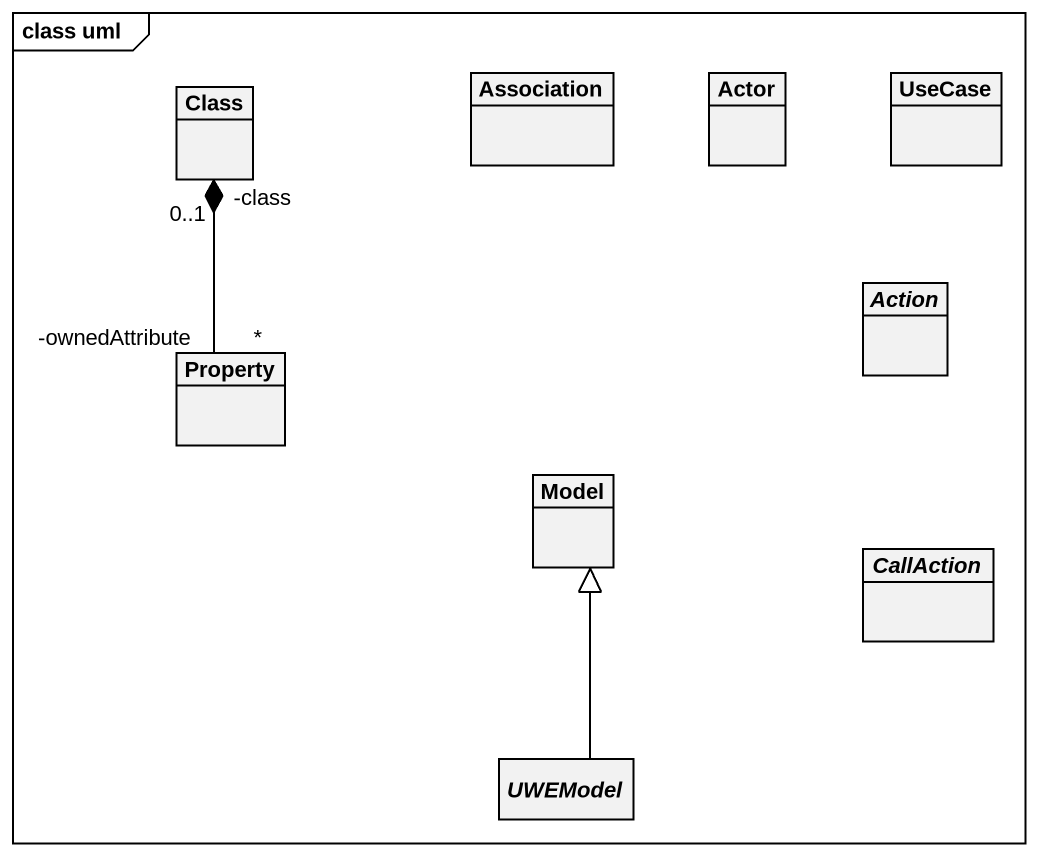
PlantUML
@startuml
mainframe class uml
hide circle
hide empty members
class "Class" as Class_
class Association
class "Actor" as Actor_
class "UseCase" as UseCase_
abstract class "Action" as Action_
class Property
class Model
abstract class CallAction
abstract class UWEModel
Class_ "-class\n0..1" *-- "-ownedAttribute\n*" Property
UWEModel -up-|> Model
@enduml
